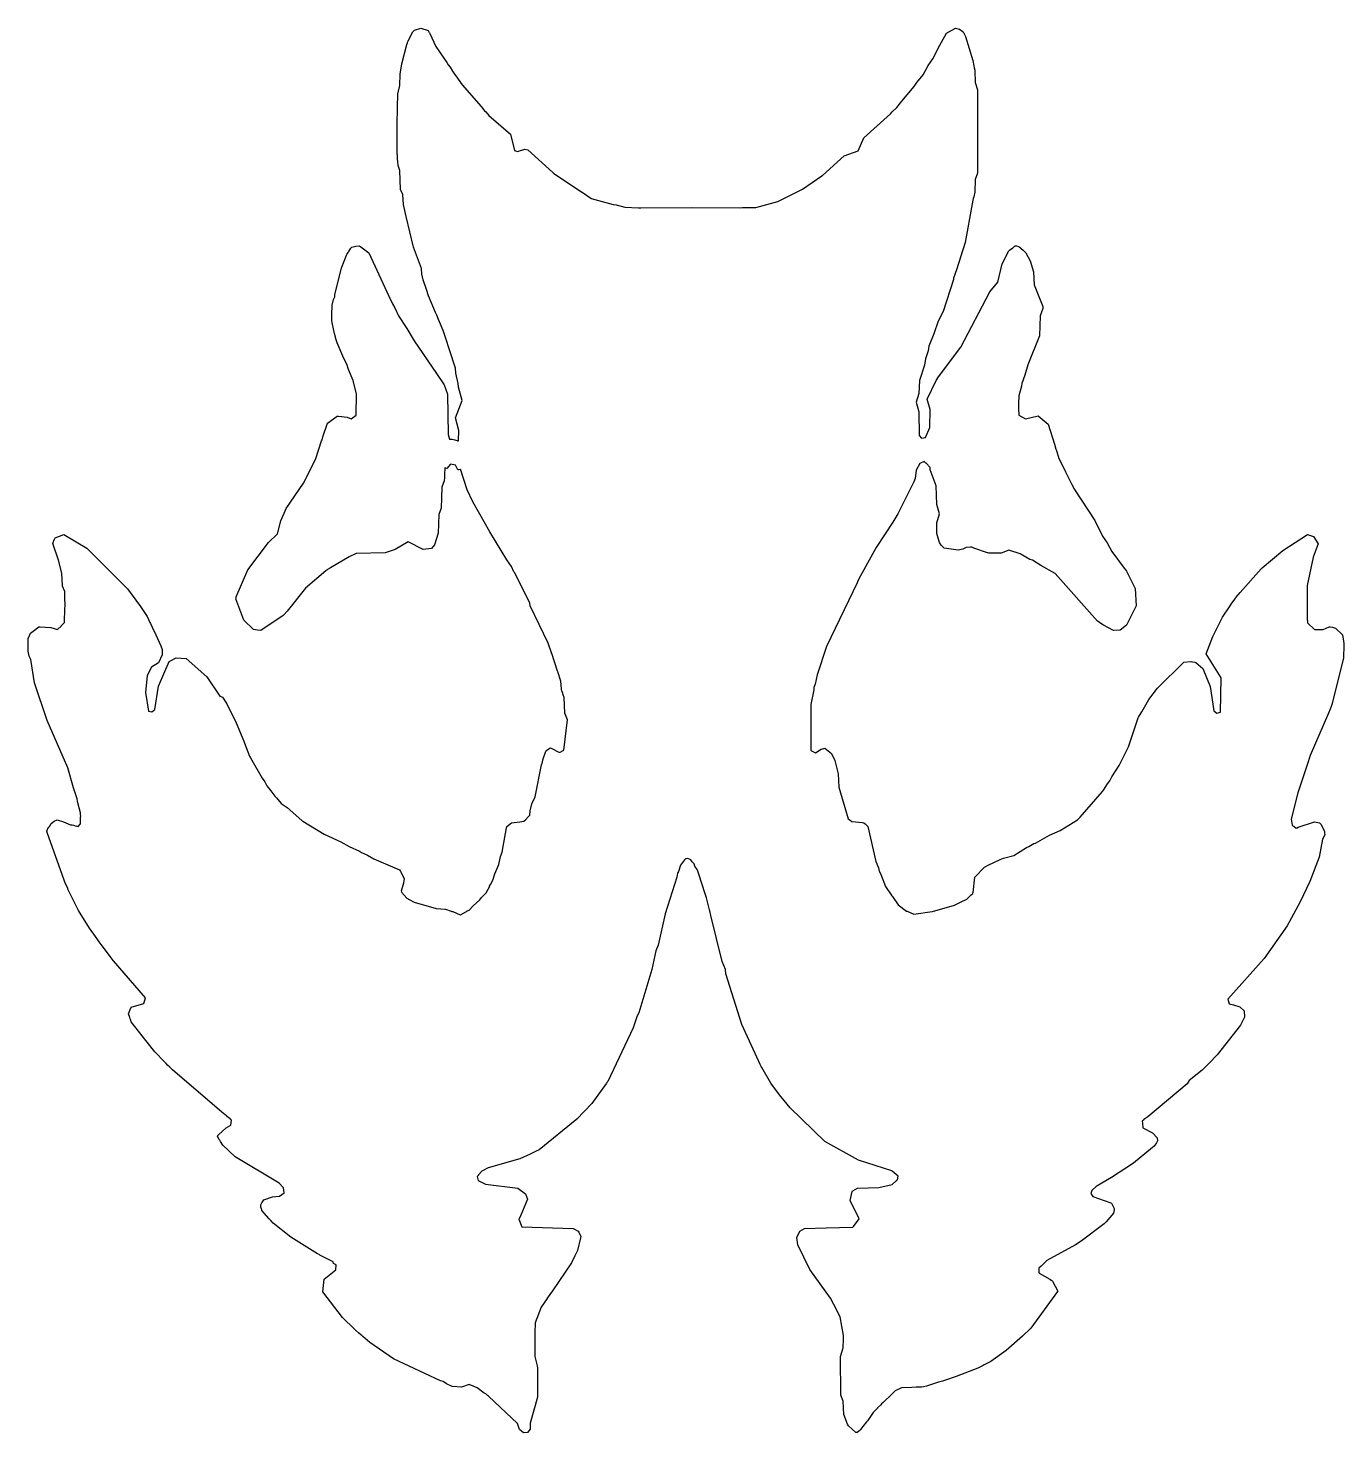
# Model space of a CAD drawing. Header units: millimetres. Extents: x 45 to 172, y 63 to 199.
import ezdxf

# ---------------------------------------------------------------- set-up
doc = ezdxf.new("R2010")
doc.units = ezdxf.units.MM
doc.layers.add('CUT', color=7, linetype='CONTINUOUS')

msp = doc.modelspace()

# ---------------------------------------------------------------- linework, layer by layer
at = {"layer": 'CUT'}
msp.add_lwpolyline([(45.1762, 140.0859), (45.1932, 140.1238), (45.234, 140.2146), (45.2569, 140.2657), (45.2938, 140.3479), (45.399, 140.5825), (45.6379, 140.7666), (46.2063, 141.1746), (46.3343, 141.1825), (47.3459, 141.1399), (47.9814, 140.9322), (48.3647, 141.2995), (48.3714, 141.3032), (48.3742, 141.3087), (48.6689, 141.591), (48.6732, 142.0663), (48.6904, 142.4953), (48.7071, 142.5325), (48.6965, 142.6464), (48.7318, 143.5244), (48.688, 143.6944), (48.6961, 144.5913), (48.4676, 145.1067), (48.4619, 145.1672), (48.4084, 146.3656), (48.1051, 147.6016), (47.5366, 149.2106), (47.5367, 149.2109), (47.5394, 149.2183), (47.572, 149.3084), (47.6725, 149.5861), (47.7539, 149.7831), (48.603, 150.0978), (50.8235, 148.7598), (54.2311, 145.3726), (54.7462, 144.8375), (56.0066, 143.1609), (56.6439, 142.1732), (56.9074, 141.6136), (56.9587, 141.5045), (57.1241, 141.1533), (57.4642, 140.4307), (57.969, 139.3586), (58.0897, 138.997), (58.0766, 138.4895), (57.7205, 137.7311), (57.0467, 137.2928), (56.6448, 136.498), (56.4825, 134.8491), (56.7646, 133.0717), (57.0865, 132.9909), (57.3703, 133.222), (57.745, 135.4786), (58.7459, 137.8377), (59.4261, 138.192), (60.3844, 138.1446), (62.3803, 136.3571), (63.6517, 134.5063), (63.8878, 134.3996), (64.308, 133.7769), (65.2338, 131.9362), (65.9448, 130.1593), (66.0387, 129.9722), (66.51, 128.7132), (66.6062, 128.5543), (67.7311, 126.601), (67.9961, 126.2405), (68.1717, 125.8651), (68.5568, 125.3843), (68.9386, 124.8517), (69.0973, 124.7094), (69.5455, 124.1497), (70.133, 123.7806), (71.5475, 122.5122), (71.5752, 122.4849), (71.5822, 122.4811), (71.632, 122.4364), (73.7139, 121.2103), (75.3094, 120.4486), (76.1057, 120.0144), (77.097, 119.5521), (77.2917, 119.4368), (77.8308, 119.2098), (77.8907, 119.1819), (78.4974, 118.8185), (80.9518, 117.7524), (81.0351, 117.6621), (81.0525, 117.6433), (81.4249, 116.8805), (81.4, 116.733), (81.392, 116.6851), (81.3636, 116.5162), (81.358, 116.4832), (81.1387, 115.6955), (81.1789, 115.6492), (81.1696, 115.6076), (81.677, 115.0263), (81.7581, 114.9826), (81.7915, 114.9443), (81.8914, 114.9109), (82.3846, 114.6454), (84.5165, 114.0388), (85.4129, 113.9754), (85.9378, 113.7752), (86.0011, 113.7433), (86.0228, 113.7428), (86.0384, 113.7368), (86.0942, 113.737), (86.8217, 113.4226), (86.841, 113.4328), (86.857, 113.4261), (87.6001, 113.834), (87.677, 113.8746), (87.6803, 113.878), (87.6821, 113.879), (88.0664, 114.2717), (88.7141, 114.8755), (88.8654, 115.0818), (89.3182, 115.5293), (89.3421, 115.575), (89.3634, 115.5968), (89.6366, 116.1332), (89.6464, 116.1466), (89.6577, 116.1747), (89.7439, 116.3438), (89.933, 116.7056), (89.9422, 116.7333), (89.9533, 116.755), (90.1635, 117.3866), (90.5554, 118.2634), (90.7169, 119.0494), (90.8504, 119.4504), (91.2877, 121.818), (91.3158, 121.8991), (91.3217, 121.916), (91.3245, 121.924), (91.3284, 121.9353), (91.7722, 122.2888), (92.5573, 122.3923), (92.9594, 122.4368), (93.1329, 122.6167), (93.2462, 122.6921), (93.2827, 122.772), (93.5408, 123.0396), (93.5688, 123.4411), (93.7385, 124.1229), (94.0506, 124.7948), (94.6477, 127.8882), (94.7409, 128.1297), (94.7736, 128.3672), (95.0844, 129.196), (95.1516, 129.2489), (95.4978, 129.5213), (95.5934, 129.5055), (96.402, 129.0799), (96.8098, 129.2873), (97.1521, 132.2323), (96.8973, 132.8651), (96.8444, 134.3704), (96.7415, 134.6187), (96.6737, 134.866), (96.6281, 135.0321), (96.5969, 135.1458), (96.5761, 135.2217), (96.5311, 135.9625), (96.2307, 136.8614), (96.2277, 136.8767), (96.2124, 136.9164), (95.6479, 138.6058), (95.6337, 138.6574), (95.623, 138.6801), (95.3144, 139.6037), (93.5816, 143.211), (93.5206, 143.4903), (92.0536, 146.4166), (91.9978, 146.5084), (91.7547, 147.0145), (91.3066, 147.6446), (89.6704, 150.3341), (88.0497, 153.2401), (87.4998, 154.4069), (86.8424, 156.3758), (86.8164, 156.3663), (86.7035, 156.3372), (86.5979, 156.3206), (86.3803, 156.7823), (85.8918, 156.8761), (85.5309, 156.4481), (85.5304, 156.4483), (85.4215, 156.4938), (85.3509, 156.5319), (85.3216, 155.8618), (85.3081, 155.7034), (85.3079, 155.7006), (85.2988, 155.5938), (85.27, 155.2561), (85.0438, 154.6679), (84.9943, 152.6356), (84.7477, 152.0191), (84.6928, 150.2177), (84.3304, 149.0801), (84.0446, 148.745), (83.2427, 148.6304), (81.8062, 149.3951), (80.544, 148.6474), (79.595, 148.3323), (76.8002, 148.2494), (76.1057, 147.9547), (74.3246, 146.8813), (74.0201, 146.7253), (73.9456, 146.6529), (73.8658, 146.6047), (71.9182, 144.9018), (70.1256, 142.7089), (69.8341, 142.3784), (69.7034, 142.242), (67.6376, 140.863), (67.6041, 140.8417), (67.2805, 140.8536), (66.8952, 140.9374), (65.9474, 141.8295), (65.2035, 143.8979), (65.2061, 143.9473), (65.2071, 143.9658), (65.209, 144.0032), (65.2125, 144.0701), (66.3471, 146.6884), (68.3231, 149.3242), (69.2075, 150.164), (69.528, 151.4254), (70.0334, 152.5999), (71.7234, 155.0357), (71.9656, 155.5204), (72.0077, 155.5812), (72.912, 157.4148), (73.4578, 159.1136), (73.5142, 159.2223), (73.5807, 159.496), (74.0119, 160.838), (74.9664, 161.5054), (75.0935, 161.5095), (75.365, 161.4745), (75.4053, 161.4693), (75.6477, 161.4381), (75.9065, 161.4047), (76.3077, 161.2487), (76.7937, 161.6102), (76.7967, 161.919), (76.8045, 161.9276), (76.8136, 163.3698), (76.8109, 163.3814), (76.8133, 163.6387), (76.5073, 164.9418), (76.0515, 166.0031), (75.8814, 166.5109), (75.5975, 167.0605), (74.9541, 168.5588), (74.8398, 168.9749), (74.8317, 169.0045), (74.7073, 169.4572), (74.6718, 169.5864), (74.4512, 170.6982), (74.452, 170.8196), (74.4573, 171.2734), (74.4817, 172.209), (74.6146, 172.7438), (74.7175, 173.0154), (74.7291, 173.2041), (75.3791, 175.8187), (75.3965, 175.8711), (75.8423, 177.021), (75.8908, 177.1014), (76.009, 177.2823), (76.0563, 177.3547), (76.0789, 177.3892), (76.2821, 177.7002), (76.3742, 177.7844), (76.7492, 177.8932), (77.1193, 177.9102), (77.7609, 177.4445), (77.9985, 177.2455), (79.9332, 173.0762), (79.9685, 172.9753), (80.0245, 172.8793), (80.2825, 172.3235), (80.5122, 171.9328), (80.8654, 171.1815), (81.6671, 169.969), (82.3807, 168.7557), (84.5458, 165.6153), (85.2602, 164.5348), (85.5971, 163.6342), (85.6465, 159.7498), (85.7964, 159.2688), (85.8226, 159.2733), (85.9419, 159.2818), (86.0615, 159.2784), (86.1802, 159.263), (86.2968, 159.2359), (86.41, 159.1974), (86.5189, 159.1477), (86.5713, 159.1171), (86.6193, 159.116), (86.6614, 159.1109), (86.6747, 160.1132), (86.3766, 161.3424), (86.995, 163.0107), (86.6534, 164.3114), (86.6367, 164.6405), (86.4006, 165.6455), (86.375, 166.1229), (86.0796, 167.0121), (86.0743, 167.0346), (86.0424, 167.1239), (85.1698, 169.7503), (84.7222, 170.8236), (84.5718, 171.2451), (84.4455, 171.4874), (83.7726, 173.1011), (83.5676, 173.7155), (83.2536, 174.6574), (83.132, 175.187), (83.073, 175.7428), (82.3068, 177.81), (81.6091, 180.7656), (81.3432, 181.9212), (81.2925, 182.8653), (81.0581, 183.3646), (80.9973, 185.1961), (80.8413, 185.6582), (80.8085, 186.0637), (80.7902, 186.291), (80.7598, 186.6672), (80.7529, 186.7523), (80.746, 189.0108), (80.7902, 191.8521), (80.7925, 191.9955), (80.7971, 192.2972), (80.8015, 192.5787), (80.9979, 193.3858), (81.0357, 194.4761), (81.1973, 195.4642), (81.6783, 197.3466), (81.7336, 197.5009), (81.7822, 197.6365), (82.2431, 198.5689), (82.4162, 198.7343), (83.0089, 198.921), (83.7243, 198.6756), (83.7962, 198.5532), (83.8386, 198.4811), (83.8563, 198.4509), (83.882, 198.4072), (84.4735, 197.1579), (85.5314, 195.5988), (85.6693, 195.3641), (85.8441, 195.1381), (86.0863, 194.7812), (86.2749, 194.469), (86.4078, 194.3074), (86.9972, 193.4389), (88.8292, 191.362), (89.1712, 190.9459), (89.2942, 190.8348), (89.5838, 190.5065), (91.6588, 188.6982), (91.6787, 188.6802), (92.0454, 187.1223), (92.3334, 187.0335), (93.0508, 187.2613), (93.3415, 187.1777), (95.7463, 185.0048), (95.7968, 184.9707), (95.8585, 184.9136), (98.4238, 183.187), (98.5416, 183.1022), (98.5637, 183.0928), (99.4154, 182.5195), (99.4382, 182.5134), (99.4535, 182.5031), (101.5728, 181.9019), (101.8681, 181.8652), (102.6894, 181.6461), (104.0252, 181.597), (104.0455, 181.5944), (104.0894, 181.5946), (104.2292, 181.5895), (109.1724, 181.6099), (113.7723, 181.5944), (114.0523, 181.6301), (115.3096, 181.6353), (117.4418, 182.2126), (117.445, 182.2142), (117.4549, 182.2166), (119.8195, 183.4009), (121.6714, 184.6637), (121.7215, 184.7094), (121.7422, 184.7218), (123.8256, 186.6031), (123.8282, 186.6045), (125.1846, 187.0866), (125.7375, 188.3295), (128.3144, 190.6564), (128.4704, 190.8537), (128.9063, 191.2563), (129.4007, 191.8702), (130.5943, 193.29), (130.8523, 193.673), (131.4578, 194.4248), (131.9482, 195.2991), (132.3939, 195.9606), (133.0506, 197.2646), (133.7053, 198.4317), (134.5861, 198.9207), (134.9635, 198.8228), (135.3043, 198.5475), (135.4765, 198.2492), (135.5245, 198.1114), (136.2342, 195.7967), (136.3336, 195.2804), (136.3694, 195.0947), (136.3909, 194.983), (136.4228, 194.8172), (136.4688, 193.6731), (136.7074, 192.9757), (136.701, 184.9484), (136.4695, 184.3078), (136.4328, 183.1024), (136.3299, 182.6467), (136.2935, 182.4857), (136.2612, 182.3427), (136.18, 181.983), (136.1737, 181.969), (135.504, 178.2329), (134.6703, 175.6147), (134.3844, 174.8192), (134.3697, 174.6705), (133.394, 171.6063), (132.8938, 170.6472), (132.4906, 169.4374), (131.9926, 168.2419), (131.9507, 167.8172), (131.6936, 167.046), (131.5789, 166.4299), (131.0947, 164.9379), (131.0408, 163.7013), (130.7675, 162.8428), (131.0354, 161.9316), (131.0839, 159.6436), (131.3117, 159.3965), (131.6797, 159.4394), (132.1052, 160.412), (132.1228, 162.1602), (131.8559, 163.1389), (132.713, 164.9443), (132.9434, 165.3064), (135.0846, 168.1564), (137.8889, 173.5001), (138.6667, 174.4243), (139.082, 176.1878), (139.7011, 177.4359), (139.725, 177.4546), (139.7738, 177.4927), (139.7958, 177.5099), (140.0939, 177.7432), (140.191, 177.8191), (140.2532, 177.8678), (140.326, 177.9247), (140.447, 177.9266), (140.6907, 177.8723), (141.0927, 177.5077), (141.1222, 177.4786), (141.1361, 177.465), (141.1821, 177.4197), (141.3421, 177.2624), (141.7651, 176.4867), (142.1007, 175.4351), (142.1608, 174.1683), (142.9859, 172.0766), (142.986, 172.0715), (142.9873, 171.9842), (142.9889, 171.8782), (142.7512, 171.1796), (142.6705, 169.2454), (141.5639, 166.4616), (141.2668, 165.4657), (140.9658, 164.6631), (140.9496, 164.4022), (140.6702, 163.4655), (140.6707, 163.1001), (140.6476, 163.0433), (140.6636, 161.9311), (140.6723, 161.9231), (140.6727, 161.6003), (141.3169, 161.2352), (142.5588, 161.5276), (143.5153, 160.7255), (144.1135, 158.8183), (144.2546, 158.3118), (144.3126, 158.1833), (144.5536, 157.4148), (145.1121, 156.2975), (145.139, 156.2184), (145.1963, 156.1288), (145.6444, 155.2323), (145.7569, 154.9833), (145.8059, 154.9092), (146.0409, 154.4392), (147.9965, 151.4581), (148.752, 149.9206), (149.1845, 149.2877), (149.6448, 148.4444), (150.8507, 146.8496), (150.866, 146.8273), (150.882, 146.8039), (150.8918, 146.7895), (151.0491, 146.5593), (151.8945, 144.8847), (151.9804, 143.2022), (151.0703, 141.3582), (150.4449, 140.867), (149.8408, 140.8425), (149.8376, 140.8426), (149.821, 140.843), (148.8507, 141.3353), (148.5998, 141.5127), (148.4679, 141.6059), (148.4303, 141.6325), (148.2791, 141.7393), (144.1696, 146.3434), (142.7966, 147.1109), (142.0066, 147.623), (141.7508, 147.6955), (140.8107, 148.2209), (139.7022, 148.5716), (138.9719, 148.3024), (137.9669, 148.3008), (137.7778, 148.3064), (137.6974, 148.3089), (137.68, 148.3094), (137.676, 148.3095), (136.33, 148.7828), (136.1602, 148.8622), (136.1117, 148.8599), (136.077, 148.879), (136.0112, 148.8552), (135.5881, 148.8352), (135.2953, 148.6874), (134.8233, 148.5792), (133.4682, 148.7735), (133.1845, 149.0513), (133.0475, 149.325), (132.7802, 150.2028), (132.7615, 150.8103), (132.7625, 151.2025), (133.0384, 152.0807), (132.7645, 152.9692), (132.7025, 154.7987), (132.1307, 156.3136), (132.1176, 156.5604), (131.9819, 156.7079), (131.9526, 156.7855), (131.7381, 156.9728), (131.7274, 156.9844), (131.7254, 156.9839), (131.5557, 157.1322), (131.1271, 156.9482), (130.7967, 156.2831), (130.6953, 155.4809), (130.5707, 155.1827), (129.0304, 152.0882), (128.545, 151.2875), (126.9274, 148.8438), (125.4122, 146.1191), (125.1739, 145.6211), (125.1132, 145.5211), (125.0783, 145.4213), (122.1512, 139.3047), (121.2297, 136.5511), (121.0384, 135.6664), (120.9298, 135.3405), (120.9202, 135.1194), (120.6164, 133.7141), (120.6174, 133.1659), (120.6132, 133.1507), (120.6178, 132.9082), (120.6245, 129.2528), (121.0704, 129.0452), (121.6366, 129.3928), (121.6368, 129.3929), (121.651, 129.397), (121.6556, 129.3983), (121.9873, 129.4942), (122.6229, 128.9877), (122.947, 128.3033), (123.2656, 127.002), (123.3257, 125.7353), (124.2396, 122.6664), (124.4266, 122.5344), (124.5826, 122.4234), (125.5956, 122.3089), (125.7299, 122.2767), (125.857, 122.1796), (126.0319, 122.0229), (126.0662, 121.9923), (126.0665, 121.992), (126.138, 121.928), (126.9067, 118.5737), (127.1397, 117.9533), (127.2173, 117.6387), (127.3409, 117.4175), (127.8114, 116.1644), (128.4323, 115.2613), (128.4607, 115.2059), (128.4924, 115.1739), (129.0339, 114.3862), (129.8617, 113.7847), (129.8705, 113.7825), (129.8994, 113.7616), (130.565, 113.4912), (132.3156, 113.7357), (132.3246, 113.7366), (132.3265, 113.7372), (132.3414, 113.7393), (134.483, 114.3465), (135.0607, 114.6358), (135.0669, 114.6379), (135.072, 114.6415), (135.6646, 114.9383), (136.08, 115.3597), (136.2505, 115.4812), (136.2568, 115.5391), (136.2916, 115.5745), (136.4513, 117.0455), (137.3729, 118.0001), (137.7098, 118.1994), (138.8924, 118.7429), (139.2117, 118.8694), (140.1879, 119.1456), (141.4077, 119.899), (141.6589, 120.0144), (142.1419, 120.2936), (142.2807, 120.3415), (143.628, 121.1162), (144.6725, 121.5374), (146.3371, 122.5724), (146.5147, 122.776), (146.5722, 122.8091), (146.5829, 122.8222), (146.595, 122.8304), (148.7367, 125.3235), (148.8334, 125.4343), (148.8375, 125.4409), (148.8446, 125.4491), (149.2336, 126.0633), (149.4556, 126.3346), (149.6447, 126.7122), (150.3525, 127.8295), (151.2421, 129.6107), (152.1998, 132.4194), (152.2319, 132.4764), (152.3309, 132.6522), (152.5309, 133.0074), (152.7838, 133.4564), (153.2236, 134.1813), (154.0663, 135.2745), (156.5819, 137.7833), (157.2752, 137.8525), (157.2876, 137.8504), (157.4312, 137.8261), (157.6397, 137.791), (157.7593, 137.7608), (158.414, 137.1708), (159.1285, 135.4511), (159.4958, 133.0823), (159.7798, 132.8525), (160.1293, 132.9592), (160.1989, 136.2669), (158.7513, 138.5992), (159.3841, 140.2721), (159.6981, 140.9044), (160.3223, 142.136), (161.0594, 143.2267), (161.2333, 143.4779), (161.4344, 143.7685), (161.5708, 143.9656), (161.5978, 144.0046), (162.006, 144.4866), (164.0544, 146.7798), (164.1564, 146.8669), (166.1439, 148.5591), (168.5163, 150.0868), (169.0773, 149.8987), (169.5482, 149.2051), (169.0649, 147.9119), (168.4711, 145.1773), (168.4743, 144.9018), (168.4697, 144.8842), (168.4716, 144.5925), (168.467, 144.5823), (168.4749, 142.1779), (168.4873, 142.1547), (168.4894, 141.8373), (168.5104, 141.8016), (168.5132, 141.5597), (169.1728, 140.9333), (170.0204, 140.9456), (170.0209, 140.9458), (170.0297, 140.9457), (170.5926, 141.1933), (170.6194, 141.1908), (170.6566, 141.1872), (170.7024, 141.1828), (170.9151, 141.1625), (171.209, 141.0719), (171.8901, 140.416), (171.8902, 140.4153), (171.8924, 140.4018), (171.9879, 139.8154), (172.0227, 139.5803), (172.0221, 139.5451), (172.0213, 139.5015), (172.0204, 139.4478), (172.0198, 139.4174), (171.984, 138.2148), (170.8803, 133.7808), (170.815, 133.5979), (170.7815, 133.5039), (170.6946, 133.2606), (170.5518, 132.8607), (168.7701, 128.7914), (168.4714, 127.8951), (168.4712, 127.8945), (168.4706, 127.8927), (167.57, 125.1902), (166.9316, 122.6301), (167.0372, 122.0581), (167.0476, 122.0509), (167.0505, 122.0363), (167.1879, 121.9533), (167.4217, 121.7908), (167.4443, 121.7985), (167.4672, 121.7847), (167.6182, 121.8576), (169.196, 122.3938), (169.6647, 122.2868), (169.8429, 122.128), (170.1617, 121.4664), (170.1625, 121.4467), (170.1632, 121.4271), (170.1675, 121.3193), (170.1747, 121.1375), (169.9618, 120.7057), (169.6317, 118.9748), (168.733, 116.6375), (167.8137, 114.663), (166.5446, 112.3434), (164.3228, 109.2111), (160.839, 105.2973), (160.9641, 104.8251), (161.3864, 104.7349), (161.3931, 104.7331), (161.9797, 104.5529), (162.3926, 104.1567), (162.4536, 103.5654), (162.0601, 102.7764), (159.7939, 99.9117), (159.0183, 99.1109), (158.3611, 98.4538), (157.1142, 97.4426), (156.924, 97.1255), (153.1073, 93.9581), (152.737, 93.6701), (152.7246, 93.6406), (152.5748, 93.5162), (152.5956, 93.3337), (152.5946, 93.3313), (152.5946, 93.3312), (152.5964, 93.3262), (152.6481, 92.8734), (153.5629, 92.3863), (154.0163, 91.9072), (154.0534, 91.617), (153.9572, 91.4489), (153.7286, 91.1177), (153.5763, 90.9882), (151.7499, 89.4901), (149.6114, 88.0866), (148.1367, 87.2381), (147.7451, 86.8649), (147.7153, 86.8462), (147.7158, 86.8427), (147.7054, 86.8358), (147.6312, 86.5404), (147.8142, 86.2642), (149.4535, 85.6747), (149.6038, 85.6185), (149.704, 85.4307), (149.7451, 85.3538), (149.7722, 85.3031), (149.8706, 85.1187), (149.8663, 84.9803), (149.8012, 84.6595), (149.0915, 83.8092), (148.9083, 83.6238), (146.6864, 81.9476), (146.1348, 81.5965), (143.3836, 80.0765), (142.8294, 79.5481), (142.8197, 79.5425), (142.8186, 79.5378), (142.6544, 79.3812), (142.6228, 79.3611), (142.6229, 79.3512), (142.6207, 79.3492), (142.6237, 79.2049), (142.6254, 78.8883), (142.6302, 78.8856), (142.6302, 78.8839), (143.6813, 78.2956), (143.6868, 78.2913), (143.7037, 78.2781), (143.7072, 78.2754), (143.7116, 78.2719), (143.8567, 78.1584), (143.931, 78.1003), (144.4263, 77.1385), (144.4114, 77.1129), (141.8304, 73.5505), (141.0416, 72.7827), (139.4738, 71.4129), (137.9895, 70.3462), (137.6559, 70.1776), (137.3534, 70.0246), (137.2353, 69.9648), (136.7301, 69.7094), (134.6233, 68.8994), (133.5011, 68.5295), (133.3097, 68.4664), (132.9487, 68.3474), (131.7727, 67.9598), (131.5022, 67.8969), (131.2924, 67.8878), (131.1214, 67.8803), (130.7729, 67.865), (130.3678, 67.8473), (129.3691, 67.8229), (128.7673, 67.527), (128.4621, 67.2296), (128.4562, 67.2267), (127.6041, 66.3981), (127.4254, 66.2574), (127.3279, 66.1295), (127.0676, 65.8763), (127.0489, 65.8526), (126.6226, 65.4372), (126.2667, 64.8593), (126.1537, 64.7157), (126.0917, 64.6369), (125.9974, 64.5172), (125.6558, 64.0835), (125.4201, 63.7841), (125.3772, 63.7297), (125.36, 63.7078), (125.0923, 63.495), (124.95, 63.5174), (124.2608, 64.1466), (124.1543, 64.2967), (123.819, 65.2249), (123.7488, 66.5406), (123.5126, 67.1078), (123.4916, 70.8259), (123.7454, 71.6761), (123.7624, 72.5196), (123.7703, 72.5547), (123.7638, 72.5906), (123.7694, 72.872), (123.4455, 74.6529), (122.8442, 75.8514), (122.8271, 75.8937), (122.8119, 75.9158), (122.5323, 76.4731), (120.5455, 79.2178), (119.3592, 81.5877), (119.2904, 82.3214), (119.5601, 82.9087), (120.0259, 83.1676), (122.1145, 83.2378), (124.6907, 83.3069), (124.7001, 83.3247), (124.7235, 83.3255), (124.7388, 83.3563), (124.7459, 83.3566), (125.2757, 84.0945), (124.4038, 85.8896), (124.6272, 86.737), (124.6451, 86.7967), (124.6477, 86.7983), (124.6482, 86.7987), (124.6503, 86.8), (124.6834, 86.8206), (125.1372, 87.077), (127.1882, 87.1266), (128.4708, 87.4275), (128.8937, 87.8023), (128.9144, 87.8131), (128.9173, 87.8232), (128.9768, 87.876), (129.037, 88.2113), (129.0307, 88.2169), (129.0322, 88.2222), (128.4671, 88.715), (128.4298, 88.748), (125.226, 89.7619), (121.9857, 91.5502), (118.6231, 94.8257), (117.596, 96.0772), (116.7764, 97.1794), (115.895, 98.6953), (115.8384, 98.8084), (115.7779, 98.9293), (115.7497, 98.9855), (115.5985, 99.2876), (113.9686, 102.8432), (112.4222, 107.7363), (112.3836, 108.1375), (112.0696, 108.9349), (110.9936, 113.3482), (110.8888, 113.818), (110.8602, 113.8953), (110.5782, 115.0519), (109.9816, 116.8335), (109.9803, 116.8458), (109.7195, 117.616), (109.665, 117.7789), (109.6638, 117.7807), (109.6631, 117.7827), (109.4504, 118.1046), (109.3693, 118.3456), (109.1704, 118.5282), (109.0524, 118.7068), (109.0522, 118.7069), (109.0522, 118.707), (109.0521, 118.707), (108.753, 118.8584), (108.6187, 118.8084), (108.5346, 118.828), (108.4793, 118.7564), (108.4678, 118.7521), (108.4508, 118.7194), (108.0635, 118.2176), (107.8675, 117.5982), (107.7803, 117.4306), (107.6955, 117.0548), (106.5802, 113.5304), (105.9042, 110.5021), (105.6833, 109.9427), (105.3034, 108.1601), (104.0428, 103.9639), (103.8937, 103.678), (103.498, 102.5176), (101.0387, 97.3622), (100.986, 97.282), (100.9771, 97.2685), (100.9653, 97.2506), (100.9252, 97.1896), (99.5036, 95.2427), (98.0572, 93.716), (94.4303, 90.7484), (94.0878, 90.5908), (94.0105, 90.5552), (93.5656, 90.3506), (92.5756, 89.8951), (89.5106, 89.0249), (88.9128, 88.7129), (88.5926, 88.3572), (88.5696, 88.337), (88.5708, 88.3329), (88.4423, 88.1901), (88.5656, 87.8007), (89.2479, 87.4457), (92.3682, 87.073), (93.1125, 86.5197), (93.3025, 86.0177), (92.6514, 84.4549), (92.49, 84.1196), (92.5036, 84.1002), (92.4881, 84.063), (92.7485, 83.3225), (97.7184, 83.1681), (97.8552, 83.0988), (98.1917, 82.9157), (98.251, 82.8073), (98.4367, 82.403), (98.4301, 82.2763), (98.1251, 81.0564), (97.8719, 80.5305), (97.5392, 79.8644), (95.7128, 77.1768), (95.2163, 76.4591), (95.2, 76.4222), (94.6387, 75.5962), (94.0384, 74.0811), (94.0351, 73.7742), (94.0336, 73.7707), (94.0306, 73.4247), (94.0154, 73.3599), (94.0012, 71.3917), (94.0092, 71.3625), (94.0037, 70.8469), (94.2274, 69.9181), (94.2742, 69.6959), (94.2664, 66.9007), (93.5586, 64.4175), (93.5691, 63.8373), (93.3002, 63.5169), (92.9286, 63.4657), (92.5343, 63.7803), (92.3383, 64.3772), (89.5382, 67.0206), (89.45, 67.085), (89.3015, 67.2284), (89.1466, 67.3064), (88.4631, 67.8053), (87.6815, 68.1488), (86.9472, 67.8794), (86.091, 67.9256), (86.0612, 67.9386), (85.5094, 68.1988), (85.1635, 68.4084), (84.9153, 68.4791), (80.3735, 70.6213), (78.0925, 72.1792), (77.6478, 72.5729), (77.4217, 72.773), (77.3224, 72.8609), (77.2474, 72.9273), (77.0273, 73.1222), (76.7358, 73.3801), (76.6377, 73.467), (75.4814, 74.5981), (73.5607, 77.0567), (73.703, 78.2767), (73.7201, 78.2926), (74.8449, 79.1871), (74.8455, 79.6569), (74.5932, 79.8113), (74.5774, 79.9698), (73.2998, 80.6029), (73.2648, 80.6243), (73.2156, 80.661), (73.0684, 80.7445), (70.479, 82.3293), (68.7974, 83.6954), (68.5496, 83.9428), (68.3976, 84.1042), (67.703, 84.8995), (67.6935, 84.9328), (67.6837, 84.9669), (67.6644, 85.0343), (67.6499, 85.0849), (67.6108, 85.2211), (67.6025, 85.2501), (67.5852, 85.4603), (67.6805, 85.645), (67.881, 85.9259), (68.7151, 86.2215), (69.3727, 86.2801), (69.3789, 86.2865), (69.403, 86.2888), (69.8515, 86.6296), (69.7933, 87.0883), (69.7589, 87.1239), (69.758, 87.1317), (69.7408, 87.1426), (69.3584, 87.5383), (65.1226, 90.0849), (63.9431, 91.2086), (63.7093, 91.5729), (63.64, 91.6808), (63.5835, 91.7689), (63.4104, 92.0387), (63.4092, 92.0848), (63.4413, 92.1253), (63.4509, 92.1373), (63.4587, 92.1472), (63.5068, 92.2078), (64.2682, 92.8762), (64.716, 93.1231), (64.7587, 93.6175), (64.6825, 93.6825), (64.6827, 93.6962), (64.6793, 93.6991), (64.6793, 93.7004), (64.6256, 93.7441), (64.3864, 93.9446), (64.2954, 94.0789), (64.156, 94.1377), (63.8368, 94.4051), (59.0696, 98.4784), (58.8264, 98.7232), (58.613, 98.938), (58.4631, 99.0889), (58.3078, 99.2452), (57.3727, 100.2106), (56.5051, 101.3064), (55.1017, 103.0968), (55.0261, 103.3153), (54.9999, 103.391), (54.9574, 103.5139), (54.8286, 103.886), (55.0659, 104.4594), (55.0831, 104.4783), (55.0913, 104.4873), (55.0988, 104.4956), (55.1034, 104.5006), (56.31, 104.874), (56.4753, 105.4276), (53.3833, 108.9855), (52.1913, 110.5647), (52.0148, 110.8175), (51.8893, 110.9974), (51.6552, 111.3328), (51.0925, 112.139), (50.0156, 113.8515), (48.9936, 115.8959), (48.9741, 115.985), (48.7492, 116.4204), (47.025, 121.2671), (46.9721, 121.4808), (47.0714, 121.7512), (47.1483, 121.8635), (47.1595, 121.8798), (47.2076, 121.95), (47.3875, 122.2126), (47.6872, 122.4483), (47.9509, 122.5748), (48.5616, 122.3812), (49.2482, 122.1006), (49.4235, 122.1078), (49.5522, 122.067), (49.785, 121.9687), (49.8079, 121.9859), (50.0008, 121.9247), (50.2069, 122.2041), (50.2093, 122.8205), (50.2295, 122.9698), (50.2102, 123.0356), (50.2111, 123.2676), (49.9072, 124.3486), (49.8918, 124.6017), (49.5344, 125.6749), (48.9944, 127.5956), (46.9993, 132.1423), (45.7865, 135.7793), (45.4073, 138.0553), (45.2541, 138.3637), (45.1672, 138.8346), (45.1587, 139.0128), (45.163, 139.814)], close=True, dxfattribs=at)

doc.saveas('drawing.dxf')
